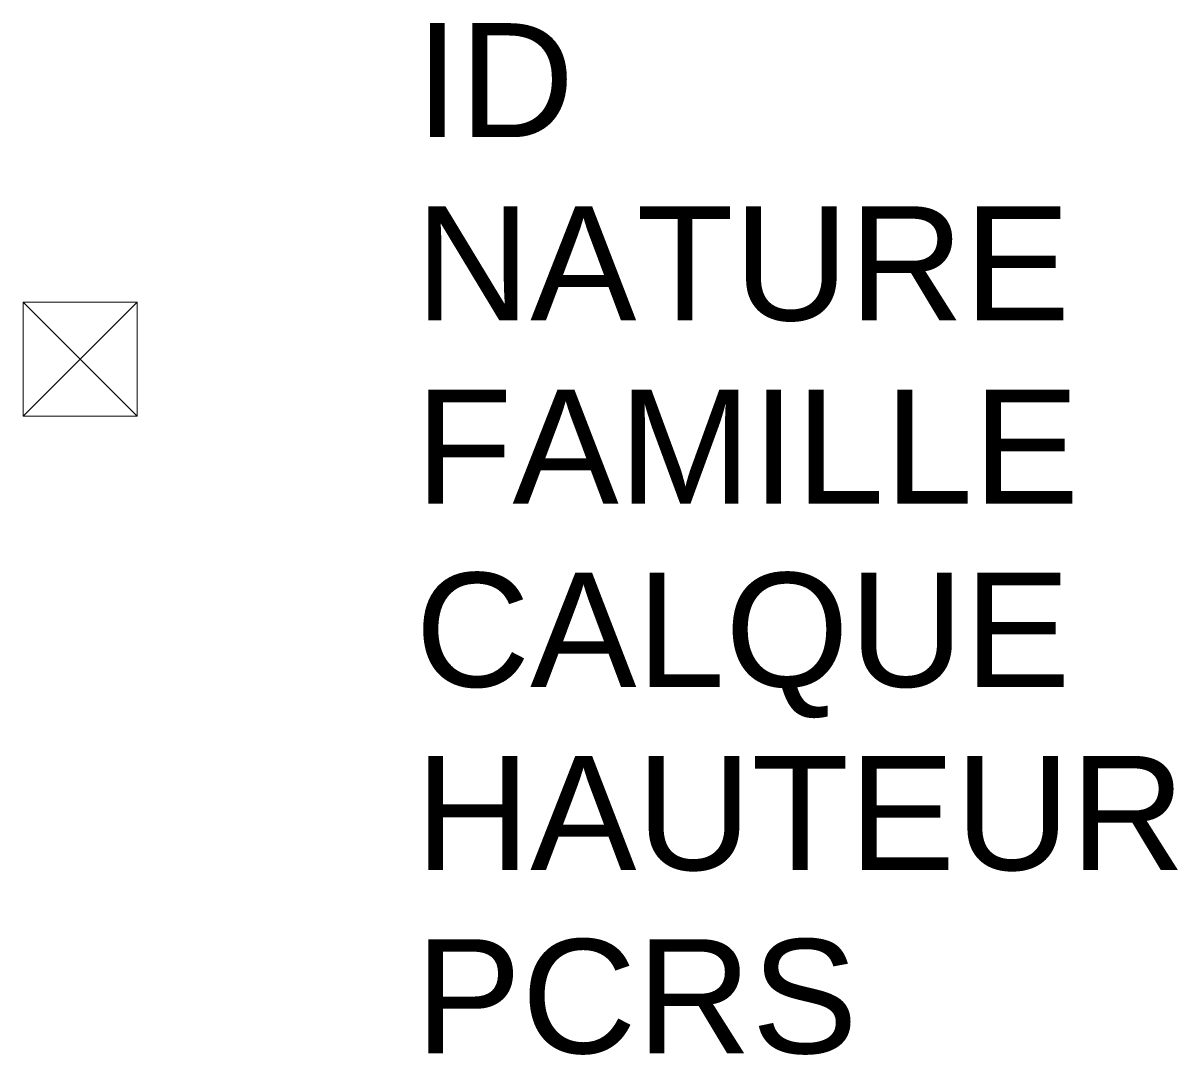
# Model space of a CAD drawing. Header units: metres. Extents: x 3121.18 to 3123.21, y 1763.86 to 1765.67.
import ezdxf

# ---------------------------------------------------------------- set-up
doc = ezdxf.new("R2010")
doc.units = ezdxf.units.M
doc.linetypes.add('Socle_Continu', pattern=[2.5, 2.5, 0])
doc.linetypes.add('Topo_Continu', pattern=[2.5, 2.5, 0])
doc.layers.add('MOBUR_SCS', color=251, linetype='Socle_Continu', lineweight=13)
doc.styles.get("Standard").update_dxf_attribs({"font": 'arial.ttf'})

msp = doc.modelspace()

# ---------------------------------------------------------------- linework, layer by layer
at = {"layer": 'MOBUR_SCS', "linetype": 'Topo_Continu'}
for p, q in [((3121.1841, 1765.1775), (3121.3841, 1764.9775)), ((3121.3841, 1765.1775), (3121.1841, 1764.9775))]:
    msp.add_line(p, q, dxfattribs=at)
msp.add_lwpolyline([(3121.1841, 1765.1775), (3121.3841, 1765.1775), (3121.3841, 1764.9775), (3121.1841, 1764.9775)], close=True, dxfattribs=at)

# ---------------------------------------------------------------- texts
for tag, p, s, flags in [('ID', (3121.8715, 1765.467), 'NP_2601', 9), ('NATURE', (3121.8715, 1765.1457), 'Potelet carré', 9), ('FAMILLE', (3121.8715, 1764.8244), 'Mobilier urbain', 9), ('CALQUE', (3121.8715, 1764.5031), 'MOBUR_SCS', 9), ('HAUTEUR', (3121.8715, 1764.1819), '00', 1)]:
    msp.add_attdef(tag, p, s, height=0.2, dxfattribs=dict(at, flags=flags))
at = {"layer": 'MOBUR_SCS', "linetype": 'Socle_Continu', "flags": 9}
msp.add_attdef('PCRS', (3121.8715, 1763.8606), 'HabillageSymbole', height=0.2, dxfattribs=at)

doc.saveas('drawing.dxf')
